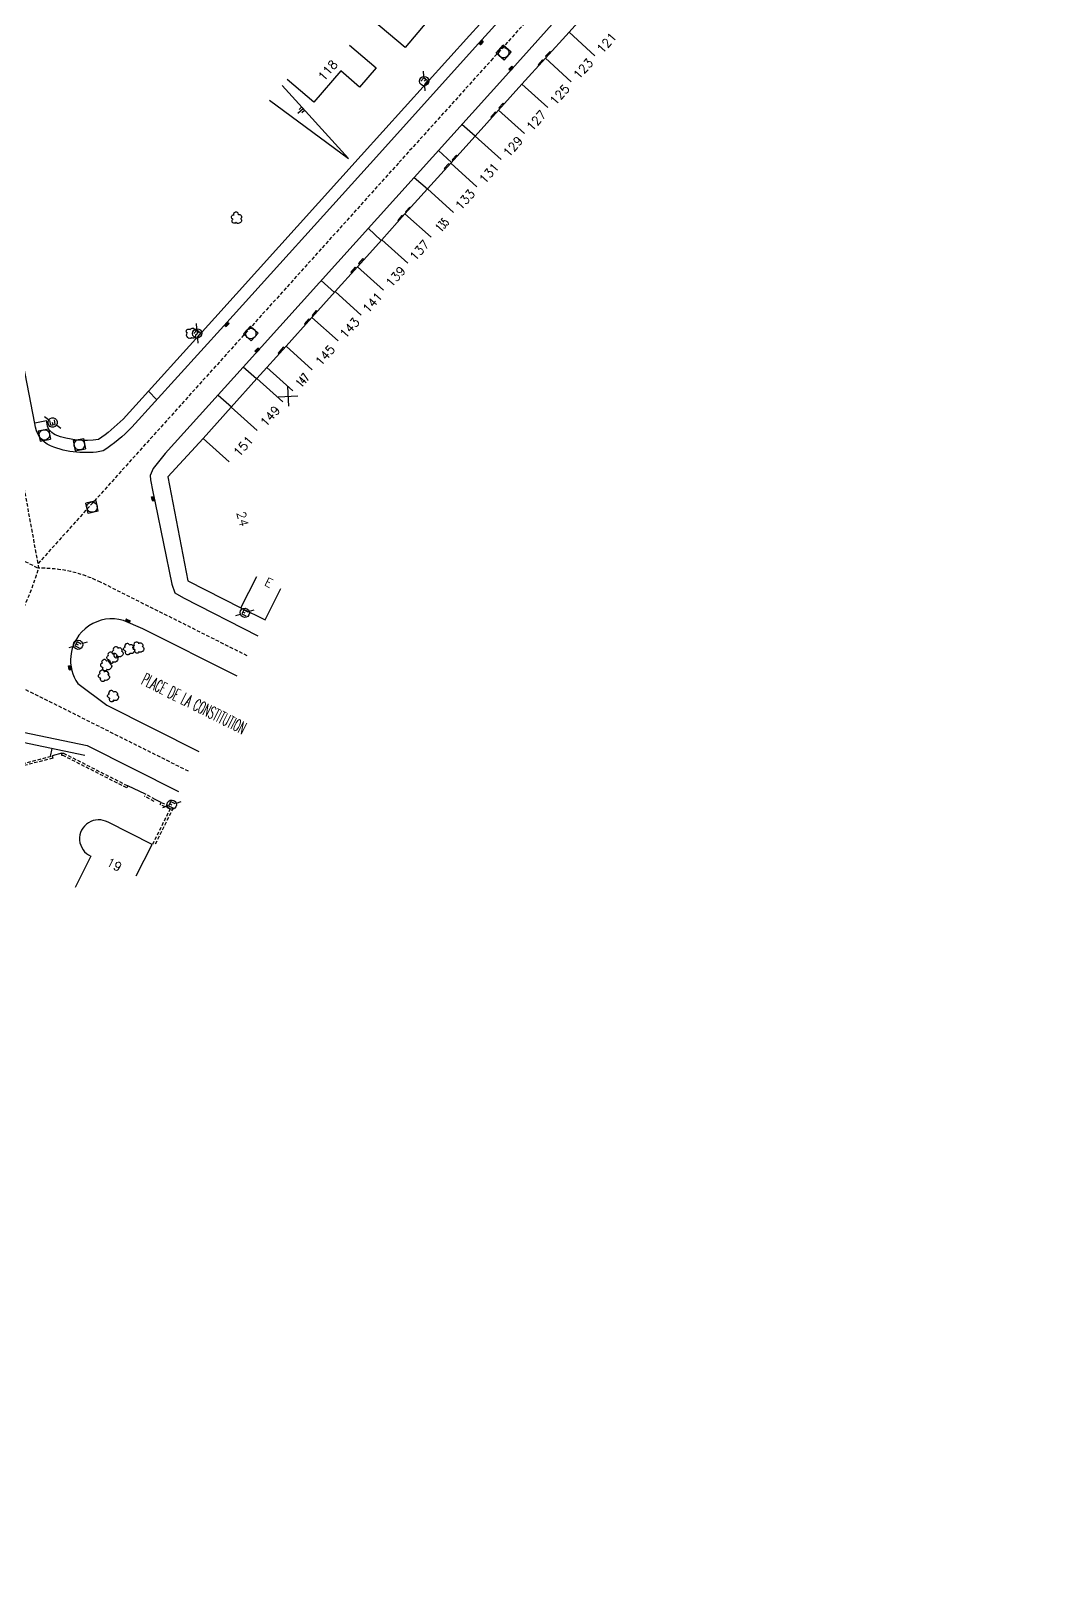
# Model space of a CAD drawing. Extents: x 154000 to 155000, y 119999 to 121001.
# Drawn here: x 154193.4 to 154338.1, y 120342.4 to 120564.9 of the extents above; entities that cross this region are included whole.
import ezdxf
from ezdxf.enums import TextEntityAlignment as Align

# ---------------------------------------------------------------- set-up
doc = ezdxf.new("R2010")
doc.units = 0
doc.header["$MEASUREMENT"] = 0
doc.linetypes.add('DASHED', pattern=[0.75, 0.5, -0.25])
doc.layers.get('0').update_dxf_attribs({"linetype": 'CONTINUOUS'})
for name, color, linetype in [('W0001', 6, 'DASHED'), ('W0008', 7, 'CONTINUOUS'), ('W0100', 7, 'CONTINUOUS'), ('W0112', 1, 'DASHED'), ('W0211', 2, 'CONTINUOUS'), ('W0300', 7, 'CONTINUOUS'), ('W0334', 7, 'CONTINUOUS'), ('W0400', 7, 'CONTINUOUS'), ('W0420', 7, 'CONTINUOUS'), ('W0471', 7, 'CONTINUOUS'), ('W0984', 7, 'CONTINUOUS'), ('W0989', 7, 'CONTINUOUS'), ('W0991', 7, 'CONTINUOUS'), ('W1102', 7, 'CONTINUOUS')]:
    doc.layers.add(name, color=color, linetype=linetype)
doc.styles.get("Standard").update_dxf_attribs({"font": 'romans.shx'})

# ---------------------------------------------------------------- blocks, each defined once
blk = doc.blocks.new('T471')
for p, q in [((-0.333334, 0.333334), (-0.333334, -0.333334)), ((-0.333334, 0.333334), (0.333334, 0.333334)), ((-0.333334, 0), (0, 0)), ((0.500001, 0.500001), (1.000002, 1.000002)), ((-0.500001, -0.500001), (-1.000002, -1.000002)), ((-0.333334, -0.333334), (0.333334, -0.333334))]:
    blk.add_line(p, q)
blk.add_ellipse((0, 0), major_axis=(0.471405, 0.471405), ratio=1, start_param=5.4977871438, end_param=11.780972451)
blk = doc.blocks.new('T400')
for p, q in [((-0.15, 0.3), (0.15, 0.3)), ((-0.15, -0.25), (-0.15, 0.3)), ((-0.15, 0.15), (0.15, 0.15)), ((-0.15, 0), (0.15, 0)), ((0.15, 0.3), (0.15, -0.25)), ((-0.15, -0.15), (0.15, -0.15)), ((-0.15, -0.25), (-0.15, -0.3)), ((-0.15, -0.3), (0.15, -0.3)), ((0.15, -0.3), (0.15, -0.25))]:
    blk.add_line(p, q)
blk = doc.blocks.new('T300')
for p, q in [((-0.8, 0.51), (-0.86, 0.34)), ((-0.86, 0.34), (-0.86, 0.17)), ((-0.86, 0.17), (-0.74, 0.06)), ((-0.69, 0.63), (-0.8, 0.51)), ((-0.8, -0.06), (-0.74, 0.06)), ((-0.74, 0.06), (-0.69, 0.11)), ((-0.57, 0.69), (-0.69, 0.63)), ((-0.46, 0.69), (-0.57, 0.69)), ((-0.29, 0.63), (-0.46, 0.69)), ((-0.29, 0.63), (-0.17, 0.74)), ((-0.23, 0.57), (-0.29, 0.63)), ((-0.17, 0.74), (-0.06, 0.8)), ((-0.06, 0.8), (0.06, 0.8)), ((0.06, 0.8), (0.23, 0.74)), ((0.23, 0.74), (0.34, 0.63)), ((0.34, 0.63), (0.4, 0.51)), ((0.46, 0.46), (0.34, 0.46)), ((0.4, 0.51), (0.4, 0.46)), ((0.57, 0.4), (0.46, 0.46)), ((0.57, 0.4), (0.69, 0.29)), ((0.69, 0.29), (0.74, 0.17)), ((0.74, 0.06), (0.69, -0.17)), ((0.74, 0.17), (0.74, 0.06)), ((-0.8, -0.17), (-0.8, -0.06)), ((-0.8, -0.23), (-0.8, -0.17)), ((-0.74, -0.34), (-0.8, -0.23)), ((-0.69, -0.4), (-0.74, -0.34)), ((-0.51, -0.46), (-0.69, -0.4)), ((-0.4, -0.46), (-0.51, -0.46)), ((-0.4, -0.46), (-0.34, -0.46)), ((-0.34, -0.46), (-0.34, -0.4)), ((-0.34, -0.51), (-0.34, -0.46)), ((-0.29, -0.63), (-0.34, -0.51)), ((-0.17, -0.74), (-0.29, -0.63)), ((-0.06, -0.8), (-0.17, -0.74)), ((0.06, -0.8), (-0.06, -0.8)), ((0.17, -0.74), (0.06, -0.8)), ((0.23, -0.69), (0.17, -0.74)), ((0.29, -0.46), (0.23, -0.46)), ((0.29, -0.63), (0.23, -0.69)), ((0.46, -0.4), (0.29, -0.46)), ((0.34, -0.51), (0.29, -0.63)), ((0.34, -0.51), (0.34, -0.46)), ((0.57, -0.34), (0.46, -0.4)), ((0.63, -0.29), (0.57, -0.34)), ((0.69, -0.17), (0.63, -0.29))]:
    blk.add_line(p, q)
blk = doc.blocks.new('T420')
for p, q in [((0.75, 0.75), (-0.75, 0.75)), ((-0.75, 0.75), (-0.75, -0.75)), ((0.75, 0.75), (0.75, -0.75)), ((0.75, -0.75), (-0.75, -0.75))]:
    blk.add_line(p, q)
blk.add_ellipse((0, 0), major_axis=(-0.53, 0.53), ratio=1, start_param=3.926991, end_param=10.210176)
blk = doc.blocks.new('t991o')
at = {"color": 0, "linetype": 'Continuous'}
for p, q in [((-1, 1), (1, -1)), ((-1, -1), (1, 1))]:
    blk.add_line(p, q, dxfattribs=at)
blk = doc.blocks.new('t211o')
at = {"color": 0, "linetype": 'Continuous'}
for p, q in [((-0.29, 0.5), (-0.29, 0)), ((0, 1), (0, 0)), ((0.29, 0.5), (0.29, 0))]:
    blk.add_line(p, q, dxfattribs=at)

msp = doc.modelspace()

# ---------------------------------------------------------------- linework, layer by layer
at = {"layer": 'W0001'}
msp.add_line((154215.88, 120459.05), (154186.79, 120473.64), dxfattribs=at)
for points in [[(154311.95, 120625.3), (154302.28, 120612.16), (154289.44, 120595.99), (154285.28, 120590.84), (154275.95, 120579.49), (154259.38, 120560.97), (154245.87, 120546), (154194.35, 120488.72)], [(154188.48, 120521), (154194.46, 120488.08)]]:
    msp.add_lwpolyline(points, dxfattribs=at)
for points in [[(154000, 120553.71), (154036.63, 120547.81), (154052.71, 120545.21), (154065.78, 120543.03, -0.03189), (154089.1, 120537.08, -0.031551), (154117.57, 120526.16), (154130.52, 120520.05), (154143.78, 120513.44), (154154.53, 120508.02), (154162.31, 120504.15), (154194.46, 120488.08, -0.210472)], [(154194.46, 120488.08, -0.101547), (154186.79, 120473.64), (154149.05, 120428), (154142.09, 120419.34), (154130.72, 120404.92), (154125.33, 120397.82), (154113.32, 120381.72), (154104.08, 120369.47), (154092.48, 120355.3), (154074.74, 120334.82), (154055.97, 120314.08), (154017.05, 120271.18), (154000, 120252.01)], [(154224.27, 120475.57), (154203.32, 120486.08, 0.121959), (154194.46, 120488.08)]]:
    msp.add_lwpolyline(points, format="xyb", dxfattribs=at)
at = {"layer": 'W0008'}
for points in [[(154309.84, 120628.15, -0.01483), (154297.94, 120611.47), (154294.39, 120607.06), (154285.53, 120595.86), (154275.82, 120583.86), (154269.11, 120576.14), (154257.32, 120563.1), (154241.84, 120545.92), (154220.92, 120522.75), (154207.79, 120508.24, -0.054504), (154203.68, 120504.85, -0.143357), (154196.17, 120505.57, -0.281613), (154193.93, 120508.76), (154191.46, 120521.58)], [(154339.56, 120592.47), (154327.16, 120602.72), (154311.89, 120615.28, 0.381457), (154308.07, 120614.59), (154304.74, 120610.33), (154291.8, 120594.09), (154287.63, 120588.93), (154278.25, 120577.52), (154261.64, 120558.95), (154248.12, 120543.97), (154223.71, 120516.84), (154212.55, 120504.48), (154211.4, 120503.08), (154210.81, 120502.33), (154210.4, 120501.34), (154210.47, 120500.72), (154210.77, 120498.99), (154211.1, 120497.42), (154213.48, 120485.81), (154213.95, 120484.59), (154215.15, 120483.87), (154225.78, 120478.42)], [(154222.85, 120472.67), (154209.37, 120479.44), (154206.58, 120480.63, 0.465574), (154199.05, 120475.53, 0.180498), (154200.06, 120471.61), (154204.19, 120468.51), (154217.37, 120461.9)], [(154000, 120246.74), (154019.47, 120268.65), (154058.5, 120311.67), (154076.45, 120331.54), (154094.87, 120352.65), (154106.81, 120367.24), (154116.56, 120380.21), (154129.32, 120397.33), (154133.85, 120403.28), (154145.25, 120417.6), (154154.53, 120429.13), (154174.24, 120453.07), (154178.54, 120458.28, -0.155208), (154186.1, 120463.31), (154187.68, 120463.77, -0.044282), (154192.26, 120464.65), (154201.38, 120462.72), (154214.45, 120456.16)]]:
    msp.add_lwpolyline(points, format="xyb", dxfattribs=at)
at = {"layer": 'W0100'}
for points in [[(154273.59, 120568.4), (154270.26, 120564.72), (154266.88, 120560.99), (154263.54, 120557.3), (154260.18, 120553.58), (154256.85, 120549.86), (154253.35, 120545.98), (154250.03, 120542.32), (154246.81, 120538.75), (154243.49, 120535.02), (154240.03, 120531.2), (154236.84, 120527.63), (154233.52, 120523.93), (154229.82, 120519.82), (154227.09, 120516.79), (154225.66, 120515.22), (154221.99, 120511.13), (154217.96, 120506.64), (154212.94, 120501.13), (154215.77, 120486.3), (154223.38, 120482.42), (154226.86, 120480.69)], [(154238.88, 120562.88), (154242.68, 120559.63), (154240.33, 120556.88), (154237.63, 120559.19), (154233.79, 120554.7), (154229.99, 120557.95)]]:
    msp.add_lwpolyline(points, dxfattribs=at)
msp.add_lwpolyline([(154210.67, 120448.58), (154204.38, 120451.76, 1.053239), (154201.93, 120446.92), (154199.68, 120442.46)], format="xyb", dxfattribs=at)
at = {"layer": 'W0112'}
for points in [[(154178.62, 120452.27), (154179.76, 120453.51), (154183.44, 120457.87), (154196.4, 120461.24), (154196.48, 120460.93), (154183.62, 120457.59), (154180, 120453.29), (154178.86, 120452.05)], [(154207.05, 120456.69), (154197.95, 120461.32), (154197.8, 120461.3), (154197.76, 120461.62), (154198, 120461.65), (154207.19, 120456.98)]]:
    msp.add_lwpolyline(points, close=True, dxfattribs=at)
for points in [[(154211.13, 120455.02), (154209.75, 120455.78)], [(154210.98, 120454.74), (154209.6, 120455.5)], [(154210.77, 120448.62), (154213.26, 120453.64), (154211.84, 120454.31), (154211.98, 120454.6), (154213.69, 120453.79), (154211.06, 120448.47)]]:
    msp.add_lwpolyline(points, dxfattribs=at)
at = {"layer": 'W0211'}
for points in [[(154229.25, 120557.09), (154238.74, 120546.69)], [(154227.47, 120555), (154238.74, 120546.69)]]:
    msp.add_lwpolyline(points, dxfattribs=at)
at = {"layer": 'W0334'}
for points in [[(154251.34, 120572.24), (154252.49, 120571.11), (154250.36, 120568.46), (154251.21, 120567.71), (154246.83, 120562.52), (154239.43, 120568.76)], [(154266.59, 120560.66), (154266.46, 120560.77), (154265.84, 120560.07), (154265.96, 120559.97)], [(154267.68, 120561.87), (154267.56, 120561.98), (154266.91, 120561.31), (154267.06, 120561.18)], [(154260.98, 120554.46), (154260.84, 120554.59), (154260.25, 120553.89), (154260.37, 120553.78)], [(154256.84, 120549.85), (154254.95, 120551.54)], [(154259.83, 120553.19), (154259.7, 120553.3), (154259.09, 120552.59), (154259.21, 120552.49)], [(154253.46, 120546.1), (154251.59, 120547.82)], [(154254.3, 120547.03), (154254.16, 120547.16), (154253.55, 120546.46), (154253.68, 120546.34)], [(154253.19, 120545.8), (154253.06, 120545.92), (154252.44, 120545.24), (154252.57, 120545.12)], [(154248.12, 120543.97), (154250.02, 120542.31)], [(154246.51, 120538.4), (154246.38, 120538.52), (154245.78, 120537.82), (154245.9, 120537.72)], [(154247.61, 120539.63), (154247.49, 120539.73), (154246.88, 120539.05), (154247, 120538.95)], [(154243.43, 120534.96), (154241.57, 120536.69)], [(154240.95, 120532.21), (154240.8, 120532.35), (154240.19, 120531.66), (154240.33, 120531.53)], [(154236.73, 120527.51), (154234.85, 120529.22)], [(154239.83, 120530.98), (154239.69, 120531.11), (154239.1, 120530.4), (154239.22, 120530.29)], [(154234.29, 120524.79), (154234.15, 120524.92), (154233.57, 120524.22), (154233.69, 120524.12)], [(154233.22, 120523.59), (154233.07, 120523.72), (154232.46, 120523.02), (154232.59, 120522.9)], [(154229.58, 120519.55), (154229.43, 120519.68), (154228.69, 120518.85), (154228.83, 120518.72)], [(154225.61, 120515.15), (154223.71, 120516.84)], [(154211.35, 120512.17), (154210.15, 120513.42)], [(154220.13, 120512.84), (154222.01, 120511.15)], [(154193.91, 120508.86), (154195.6, 120509.23)], [(154196.14, 120461.17), (154196.42, 120462.33)], [(154197.76, 120461.62), (154196.4, 120461.24)], [(154209.75, 120455.78), (154207.19, 120456.98)], [(154211.98, 120454.6), (154211.13, 120455.02)]]:
    msp.add_lwpolyline(points, dxfattribs=at)
for points in [[(154261.94, 120570.78), (154256.04, 120564.25), (154240.56, 120547.08), (154219.64, 120523.91), (154206.53, 120509.41, -0.050278), (154203.02, 120506.49, -0.135402), (154196.83, 120507.16, -0.291128), (154195.65, 120508.97), (154195.6, 120509.23)], [(154146.32, 120416.69), (154146.35, 120416.73), (154155.62, 120428.24), (154175.33, 120452.17), (154179.64, 120457.39, -0.155398), (154186.49, 120461.96), (154188.07, 120462.41, -0.042099), (154192.19, 120463.23), (154201.09, 120461.34)]]:
    msp.add_lwpolyline(points, format="xyb", dxfattribs=at)
at = {"layer": 'W1102'}
for p, q in [((154270.26, 120564.72), (154273.97, 120561.37)), ((154266.88, 120560.99), (154270.59, 120557.63)), ((154263.54, 120557.3), (154267.25, 120553.94)), ((154260.18, 120553.58), (154263.91, 120550.24)), ((154256.85, 120549.86), (154260.57, 120546.51)), ((154253.35, 120545.98), (154257.07, 120542.63)), ((154250.03, 120542.32), (154253.74, 120538.96)), ((154246.81, 120538.75), (154250.54, 120535.4)), ((154243.49, 120535.02), (154247.21, 120531.68)), ((154240.03, 120531.2), (154243.76, 120527.85)), ((154236.84, 120527.63), (154240.56, 120524.29)), ((154233.52, 120523.93), (154237.25, 120520.59)), ((154229.82, 120519.82), (154233.54, 120516.47)), ((154227.09, 120516.79), (154230.8, 120513.43)), ((154225.66, 120515.22), (154229.38, 120511.87)), ((154221.99, 120511.13), (154225.71, 120507.79)), ((154217.96, 120506.64), (154221.69, 120503.3)), ((154223.38, 120482.42), (154225.63, 120486.89)), ((154226.86, 120480.69), (154229.09, 120485.17)), ((154208.41, 120444.12), (154210.67, 120448.58))]:
    msp.add_line(p, q, dxfattribs=at)

# ---------------------------------------------------------------- block references
at = {"layer": 'W0211', "rotation": 132.3826706123638}
msp.add_blockref('t211o', (154232.25, 120553.8), dxfattribs=at)
at = {"layer": 'W0300'}
for p, rotation in [((154222.77, 120538.04), 312.3826706123638), ((154216.24, 120521.65), 228.1638869280588), ((154205.04, 120475.2), 333.3631294311156), ((154205.79, 120475.99), 333.3631294311156), ((154207.43, 120476.45), 333.3631294311156), ((154208.75, 120476.66), 333.3631294311156), ((154203.84, 120472.62), 333.3631294311156), ((154204.16, 120474.14), 333.3631294311156), ((154205.14, 120469.73), 333.3631294311156)]:
    msp.add_blockref('T300', p, dxfattribs=dict(at, rotation=rotation))
at = {"layer": 'W0400'}
for p, rotation in [((154257.7, 120563.27), 317.8865704980598), ((154261.98, 120559.56), 318.1802711618278), ((154221.36, 120522.96), 317.9155182744308), ((154225.7, 120519.25), 135.1879017571818), ((154210.81, 120498.03), 11.96764995245776), ((154207.21, 120480.55), 246.8262454185167), ((154198.94, 120473.87), 10.41591461189083)]:
    msp.add_blockref('T400', p, dxfattribs=dict(at, rotation=rotation))
at = {"layer": 'W0420'}
for p, rotation in [((154260.92, 120561.79), 228.1638869280588), ((154224.78, 120521.64), 228.1638869280588), ((154195.28, 120507.14), 100.9148800657122), ((154200.3, 120505.75), 100.9148800657122), ((154202.1, 120496.82), 281.9676499524577)]:
    msp.add_blockref('T420', p, dxfattribs=dict(at, rotation=rotation))
at = {"layer": 'W0471'}
for p, rotation in [((154249.56, 120557.74), 228.1638869280588), ((154217.12, 120521.66), 228.1638869280588), ((154196.46, 120508.92), 100.9148800657122), ((154223.93, 120481.71), 332.8600303542777), ((154200.11, 120477.14), 333.3631294311156), ((154213.49, 120454.28), 333.3631294311156)]:
    msp.add_blockref('T471', p, dxfattribs=dict(at, rotation=rotation))
at = {"layer": 'W0991', "rotation": 317.8495166281182}
msp.add_blockref('t991o', (154230.09, 120512.65), dxfattribs=at)

# ---------------------------------------------------------------- texts
at = {"layer": 'W0984'}
msp.add_text('E', height=1.25, rotation=333.5464, dxfattribs=at).set_placement((154227.36, 120486.03), align=Align.MIDDLE)
at = {"layer": 'W0989', "width": 0.5}
msp.add_text('PLACE DE LA CONSTITUTION', height=1.75, rotation=333.3631, dxfattribs=at).set_placement((154216.68, 120468.73), align=Align.MIDDLE)
at = {"layer": 'W0991'}
for s, rotation, p in [('121', 47.8395, (154275.63, 120563.2)), ('118', 49.4734, (154235.78, 120559.26)), ('123', 47.9027, (154272.28, 120559.5)), ('125', 47.7995, (154268.92, 120555.79)), ('127', 47.9455, (154265.58, 120552.09)), ('129', 48.1487, (154262.24, 120548.37)), ('131', 47.9415, (154258.82, 120544.57)), ('133', 47.8154, (154255.4, 120540.79)), ('137', 48.2153, (154248.88, 120533.54)), ('139', 47.912, (154245.48, 120529.77)), ('141', 48.1533, (154242.16, 120526.07)), ('143', 48.1138, (154238.91, 120522.44)), ('145', 48.0644, (154235.4, 120518.53)), ('149', 48.0183, (154227.55, 120509.83)), ('151', 48.1237, (154223.7, 120505.54)), ('24', 283.7392, (154223.62, 120495.12)), ('19', 333.1486, (154205.27, 120445.71))]:
    msp.add_text(s, height=1.25, rotation=rotation, dxfattribs=at).set_placement(p, align=Align.MIDDLE)
at = {"layer": 'W0991', "width": 0.5}
for s, rotation, p in [('135', 48.0029, (154252.14, 120537.18)), ('147', 47.8684, (154232.17, 120514.95))]:
    msp.add_text(s, height=1.25, rotation=rotation, dxfattribs=at).set_placement(p, align=Align.MIDDLE)

doc.saveas('drawing.dxf')
